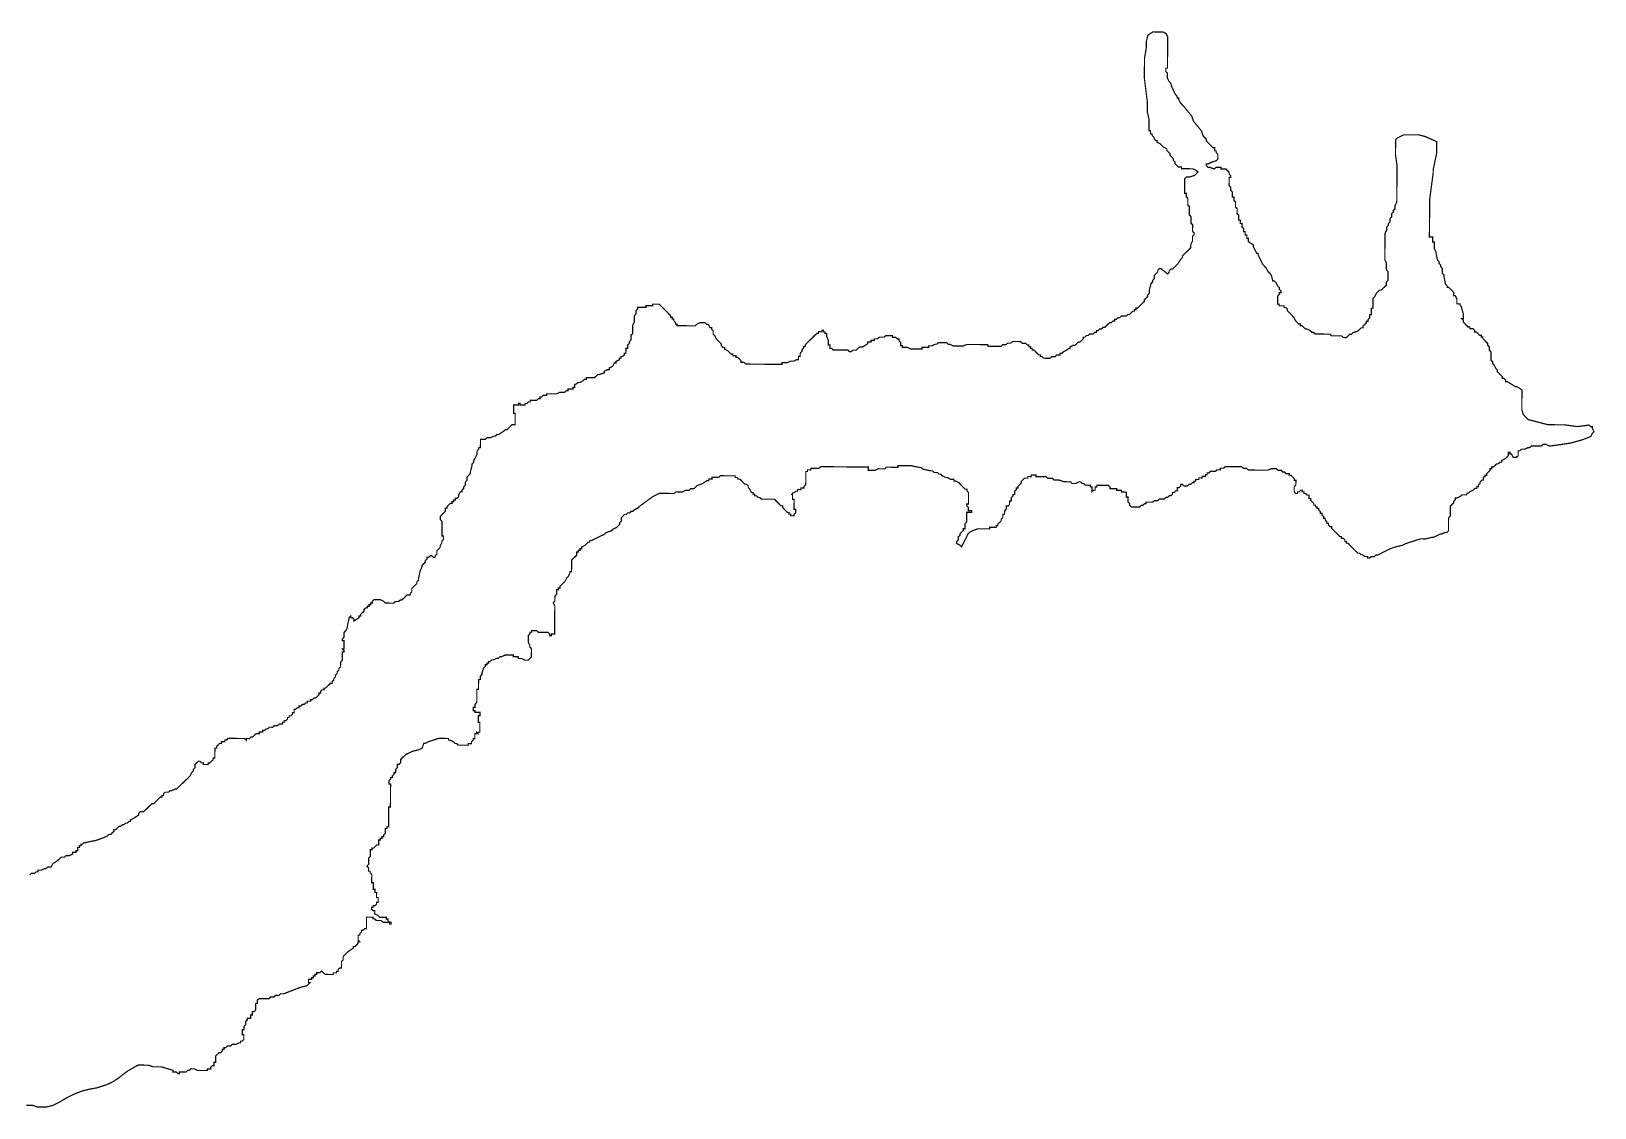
# Model space of a CAD drawing. Header units: metres. Extents: x 319816 to 366074, y 1739234 to 1838803.
# Drawn here: x 329714 to 333555, y 1809006 to 1811651 of the extents above; entities that cross this region are included whole.
import ezdxf

# ---------------------------------------------------------------- set-up
doc = ezdxf.new("R2010")
doc.units = ezdxf.units.M
doc.header["$MEASUREMENT"] = 0
doc.layers.add('HAZARDS LINE', color=1, linetype='Continuous')

msp = doc.modelspace()

# ---------------------------------------------------------------- linework, layer by layer
at = {"layer": 'HAZARDS LINE', "lineweight": 18, "const_width": 3}
msp.add_lwpolyline([(329709.9, 1809578.2), (329713.9, 1809582.2), (329718, 1809582.1), (329722, 1809582.1), (329726.1, 1809586.1), (329730.1, 1809586.1), (329730.2, 1809590.1), (329734.2, 1809590.1), (329738.2, 1809590.1), (329746.4, 1809594), (329750.4, 1809594), (329754.5, 1809598), (329762.6, 1809598), (329766.7, 1809606), (329778.8, 1809614), (329782.9, 1809618), (329787, 1809622), (329791, 1809622), (329795.1, 1809621.9), (329799.1, 1809626), (329803.2, 1809625.9), (329807.2, 1809625.9), (329815.3, 1809629.9), (329815.4, 1809633.9), (329819.4, 1809633.9), (329823.5, 1809633.9), (329823.5, 1809637.9), (329827.5, 1809637.9), (329827.6, 1809641.9), (329827.6, 1809645.9), (329831.6, 1809645.9), (329831.7, 1809650), (329835.7, 1809649.9), (329835.7, 1809654), (329839.8, 1809653.9), (329843.8, 1809657.9), (329847.9, 1809657.9), (329864.1, 1809661.8), (329868.1, 1809661.8), (329880.3, 1809665.7), (329900.5, 1809673.7), (329904.6, 1809677.7), (329908.7, 1809677.6), (329912.7, 1809681.6), (329916.8, 1809685.7), (329916.8, 1809689.7), (329920.9, 1809689.7), (329925, 1809693.7), (329929, 1809697.7), (329933.1, 1809697.7), (329937.1, 1809701.7), (329941.2, 1809701.6), (329945.3, 1809705.6), (329949.3, 1809705.6), (329953.4, 1809709.6), (329957.4, 1809709.6), (329957.4, 1809713.6), (329965.5, 1809717.6), (329977.7, 1809725.6), (329977.8, 1809729.6), (329981.8, 1809733.6), (329985.9, 1809733.6), (329989.9, 1809733.6), (329994, 1809737.6), (329998.1, 1809741.6), (330002.1, 1809745.6), (330006.2, 1809749.6), (330010.3, 1809753.6), (330014.3, 1809753.6), (330018.4, 1809757.6), (330022.5, 1809761.6), (330026.5, 1809765.6), (330030.6, 1809769.6), (330034.7, 1809769.6), (330034.7, 1809773.6), (330038.7, 1809773.6), (330038.8, 1809777.7), (330042.8, 1809781.7), (330046.9, 1809781.6), (330050.9, 1809781.6), (330055, 1809785.6), (330059, 1809785.6), (330067.1, 1809789.6), (330071.2, 1809789.5), (330075.3, 1809793.5), (330079.3, 1809797.5), (330083.4, 1809801.6), (330087.5, 1809805.6), (330091.5, 1809809.6), (330095.6, 1809813.6), (330099.7, 1809817.6), (330103.8, 1809821.6), (330107.9, 1809829.6), (330111.9, 1809833.7), (330112, 1809837.7), (330116, 1809841.7), (330116.1, 1809849.8), (330120.2, 1809853.8), (330124.3, 1809857.8), (330128.3, 1809857.8), (330132.3, 1809853.7), (330136.3, 1809853.7), (330136.3, 1809849.6), (330140.4, 1809849.6), (330144.4, 1809849.6), (330148.4, 1809849.5), (330148.5, 1809853.6), (330152.5, 1809853.5), (330156.6, 1809857.6), (330160.7, 1809861.6), (330160.7, 1809865.6), (330164.7, 1809865.6), (330164.8, 1809869.6), (330164.8, 1809873.7), (330164.8, 1809877.7), (330164.9, 1809881.7), (330164.9, 1809885.8), (330164.9, 1809889.8), (330169, 1809889.8), (330169, 1809893.8), (330173.1, 1809897.8), (330177.1, 1809901.9), (330181.2, 1809901.8), (330181.2, 1809905.9), (330185.2, 1809905.8), (330189.3, 1809905.8), (330189.3, 1809909.8), (330193.4, 1809909.8), (330197.4, 1809913.8), (330201.5, 1809913.8), (330205.5, 1809913.8), (330209.6, 1809913.7), (330213.6, 1809913.7), (330217.6, 1809913.7), (330221.7, 1809913.6), (330225.7, 1809913.6), (330229.8, 1809913.6), (330233.8, 1809913.5), (330237.8, 1809913.5), (330241.9, 1809909.4), (330241.9, 1809913.5), (330245.9, 1809913.4), (330250, 1809913.4), (330254, 1809917.4), (330258.1, 1809917.4), (330262.2, 1809921.4), (330266.2, 1809925.4), (330270.3, 1809925.4), (330274.3, 1809925.3), (330274.3, 1809929.4), (330278.4, 1809929.3), (330282.4, 1809929.3), (330282.5, 1809933.4), (330286.5, 1809933.3), (330290.6, 1809937.3), (330294.6, 1809937.3), (330298.7, 1809941.3), (330302.7, 1809941.3), (330306.8, 1809941.2), (330310.8, 1809945.3), (330314.9, 1809945.2), (330318.9, 1809945.2), (330323, 1809949.2), (330327, 1809949.2), (330331.1, 1809949.1), (330331.1, 1809953.2), (330335.1, 1809953.1), (330335.2, 1809957.2), (330339.2, 1809957.2), (330343.3, 1809961.2), (330343.3, 1809965.2), (330347.4, 1809965.2), (330347.4, 1809969.2), (330351.4, 1809969.2), (330355.5, 1809973.2), (330355.5, 1809977.2), (330359.6, 1809977.2), (330359.6, 1809981.2), (330359.6, 1809985.3), (330363.7, 1809985.3), (330367.8, 1809989.3), (330371.8, 1809989.2), (330371.8, 1809993.3), (330375.9, 1809993.2), (330379.9, 1809997.3), (330384, 1809997.2), (330388.1, 1810001.2), (330392.1, 1810001.2), (330392.1, 1810005.2), (330396.2, 1810005.2), (330400.2, 1810005.2), (330400.2, 1810009.2), (330404.3, 1810009.2), (330408.4, 1810013.2), (330412.4, 1810013.2), (330416.5, 1810017.2), (330420.5, 1810021.2), (330420.6, 1810025.2), (330424.6, 1810025.2), (330424.6, 1810029.2), (330428.7, 1810033.2), (330432.8, 1810033.2), (330432.8, 1810037.3), (330436.8, 1810037.2), (330440.9, 1810041.2), (330445, 1810045.2), (330449, 1810049.2), (330453.1, 1810049.2), (330453.1, 1810053.3), (330457.2, 1810057.3), (330457.2, 1810061.3), (330461.3, 1810065.3), (330461.3, 1810069.4), (330465.4, 1810073.4), (330465.4, 1810077.4), (330469.5, 1810081.4), (330469.5, 1810085.5), (330473.6, 1810089.5), (330473.7, 1810097.6), (330473.7, 1810101.6), (330477.8, 1810105.6), (330477.8, 1810113.7), (330477.9, 1810117.7), (330477.9, 1810121.8), (330477.9, 1810125.8), (330482, 1810125.8), (330482, 1810129.8), (330478, 1810133.9), (330482, 1810133.9), (330482.1, 1810137.9), (330482.1, 1810146), (330482.2, 1810150), (330482.2, 1810154.1), (330478.2, 1810154.1), (330478.2, 1810158.1), (330482.3, 1810162.2), (330482.3, 1810166.2), (330482.3, 1810170.2), (330482.4, 1810174.3), (330486.4, 1810178.3), (330490.5, 1810186.3), (330490.6, 1810190.4), (330494.8, 1810210.6), (330498.8, 1810214.6), (330498.8, 1810210.5), (330502.9, 1810210.5), (330506.9, 1810206.4), (330506.8, 1810202.4), (330519, 1810210.4), (330519, 1810214.4), (330523.1, 1810214.4), (330523.1, 1810218.4), (330527.2, 1810222.4), (330531.3, 1810226.4), (330531.3, 1810230.5), (330535.4, 1810234.5), (330539.4, 1810234.5), (330539.4, 1810238.5), (330543.5, 1810238.5), (330543.5, 1810242.5), (330547.6, 1810242.5), (330547.6, 1810246.5), (330551.6, 1810246.5), (330551.7, 1810250.5), (330555.7, 1810254.5), (330559.8, 1810254.5), (330563.8, 1810254.5), (330567.9, 1810254.4), (330571.9, 1810254.4), (330579.9, 1810250.3), (330584, 1810246.2), (330588, 1810246.2), (330592, 1810246.2), (330596.1, 1810246.1), (330600.1, 1810246.1), (330604.2, 1810246.1), (330608.2, 1810250.1), (330612.3, 1810250), (330616.3, 1810250), (330620.4, 1810254), (330624.4, 1810254), (330628.5, 1810258), (330636.6, 1810266), (330640.7, 1810266), (330644.7, 1810266), (330644.8, 1810270), (330648.8, 1810274), (330648.9, 1810278), (330648.9, 1810282.1), (330653, 1810286.1), (330657, 1810290.1), (330661.1, 1810294.1), (330661.1, 1810298.2), (330665.2, 1810302.2), (330665.2, 1810306.2), (330669.4, 1810326.4), (330673.6, 1810334.4), (330673.6, 1810338.5), (330677.7, 1810342.5), (330681.7, 1810346.5), (330681.8, 1810350.5), (330685.8, 1810354.5), (330685.9, 1810358.6), (330689.9, 1810358.6), (330694, 1810362.6), (330698, 1810362.5), (330702, 1810358.5), (330706.1, 1810358.4), (330706.1, 1810362.5), (330710.2, 1810366.5), (330710.2, 1810370.5), (330710.2, 1810374.6), (330714.3, 1810378.6), (330718.4, 1810382.6), (330718.4, 1810386.6), (330722.5, 1810394.7), (330722.5, 1810398.7), (330726.6, 1810402.7), (330726.7, 1810406.8), (330726.7, 1810410.8), (330722.6, 1810410.8), (330722.7, 1810414.9), (330722.7, 1810418.9), (330722.7, 1810423), (330722.8, 1810427), (330722.8, 1810431), (330722.8, 1810435.1), (330722.9, 1810439.1), (330722.9, 1810443.2), (330722.9, 1810447.2), (330718.9, 1810451.3), (330719, 1810455.3), (330719, 1810459.4), (330723.1, 1810463.4), (330727.1, 1810467.4), (330731.2, 1810471.4), (330731.2, 1810475.4), (330731.3, 1810479.5), (330735.3, 1810479.4), (330735.3, 1810483.5), (330739.4, 1810487.5), (330743.5, 1810491.5), (330747.5, 1810491.5), (330747.6, 1810495.5), (330751.6, 1810495.5), (330751.6, 1810499.5), (330755.7, 1810499.5), (330755.7, 1810503.5), (330759.7, 1810503.5), (330763.8, 1810507.5), (330763.8, 1810511.6), (330768, 1810519.6), (330772, 1810519.6), (330772, 1810523.6), (330776.1, 1810527.6), (330776.1, 1810531.7), (330780.2, 1810535.7), (330780.2, 1810539.7), (330780.3, 1810543.8), (330784.3, 1810547.8), (330784.4, 1810551.8), (330784.4, 1810555.9), (330788.5, 1810559.9), (330792.5, 1810563.9), (330792.6, 1810567.9), (330796.7, 1810584), (330796.8, 1810588.1), (330800.9, 1810592.1), (330800.9, 1810596.1), (330809.1, 1810612.2), (330809.2, 1810620.3), (330813.2, 1810624.3), (330813.3, 1810628.4), (330817.3, 1810628.3), (330817.3, 1810632.4), (330817.4, 1810636.4), (330817.4, 1810644.5), (330817.5, 1810648.5), (330829.6, 1810648.5), (330833.7, 1810652.5), (330841.7, 1810652.4), (330849.9, 1810656.4), (330853.9, 1810656.3), (330858, 1810660.4), (330862, 1810660.3), (330874.2, 1810668.3), (330878.3, 1810672.3), (330882.3, 1810672.3), (330886.4, 1810676.3), (330894.5, 1810684.3), (330902.6, 1810684.3), (330902.8, 1810712.5), (330898.8, 1810712.6), (330898.9, 1810732.8), (330911.1, 1810732.7), (330911.1, 1810736.7), (330915.1, 1810736.7), (330915.1, 1810732.7), (330927.2, 1810732.6), (330927.3, 1810736.6), (330931.3, 1810736.6), (330935.4, 1810740.6), (330939.4, 1810740.5), (330939.5, 1810744.6), (330955.6, 1810744.5), (330959.7, 1810748.5), (330963.7, 1810748.4), (330963.8, 1810752.5), (330967.8, 1810752.4), (330971.9, 1810756.5), (330980, 1810756.4), (330980, 1810760.4), (331004.2, 1810760.2), (331012.3, 1810764.2), (331024.5, 1810764.1), (331028.5, 1810768.1), (331032.6, 1810768.1), (331032.6, 1810772.1), (331044.7, 1810772), (331044.8, 1810776.1), (331048.8, 1810776.1), (331048.9, 1810784.1), (331052.9, 1810784.1), (331057, 1810788.1), (331061, 1810788.1), (331069.1, 1810792.1), (331073.2, 1810796.1), (331077.3, 1810796), (331077.3, 1810800.1), (331097.5, 1810799.9), (331101.6, 1810803.9), (331105.6, 1810807.9), (331109.7, 1810807.9), (331121.8, 1810811.9), (331121.9, 1810815.9), (331130, 1810819.9), (331134, 1810819.8), (331134, 1810823.9), (331142.2, 1810827.9), (331146.3, 1810835.9), (331150.3, 1810835.9), (331150.3, 1810839.9), (331158.4, 1810843.9), (331158.5, 1810847.9), (331162.5, 1810847.9), (331162.6, 1810852), (331166.6, 1810851.9), (331170.7, 1810855.9), (331170.7, 1810860), (331174.7, 1810859.9), (331174.8, 1810872.1), (331178.9, 1810872), (331178.9, 1810880.1), (331183, 1810884.1), (331183, 1810888.2), (331187.1, 1810892.2), (331187.2, 1810904.3), (331191.3, 1810908.3), (331191.4, 1810928.5), (331195.5, 1810936.6), (331195.7, 1810952.7), (331199.7, 1810956.7), (331199.8, 1810964.8), (331203.9, 1810968.8), (331203.9, 1810972.9), (331224.1, 1810972.7), (331224.2, 1810976.8), (331240.3, 1810976.6), (331240.3, 1810980.7), (331256.5, 1810980.5), (331260.5, 1810976.5), (331264.5, 1810972.4), (331272.5, 1810964.3), (331276.6, 1810960.2), (331280.6, 1810956.1), (331284.6, 1810952), (331284.5, 1810948), (331288.6, 1810948), (331288.5, 1810943.9), (331292.6, 1810943.9), (331292.6, 1810939.8), (331296.6, 1810935.8), (331296.5, 1810931.7), (331300.6, 1810931.7), (331300.5, 1810927.7), (331345, 1810927.3), (331349.1, 1810931.3), (331357.2, 1810935.3), (331369.3, 1810935.2), (331373.3, 1810931.1), (331377.4, 1810931.1), (331381.3, 1810923), (331385.4, 1810922.9), (331385.3, 1810918.9), (331389.3, 1810914.8), (331389.3, 1810906.7), (331393.3, 1810902.7), (331397.3, 1810894.6), (331401.3, 1810890.5), (331409.3, 1810882.3), (331409.3, 1810878.3), (331413.3, 1810874.2), (331417.3, 1810874.2), (331417.3, 1810870.2), (331425.3, 1810866), (331433.3, 1810857.9), (331437.4, 1810857.9), (331437.4, 1810853.8), (331445.4, 1810853.8), (331445.4, 1810849.7), (331449.4, 1810849.7), (331453.5, 1810845.6), (331457.5, 1810841.5), (331457.4, 1810837.5), (331465.5, 1810837.4), (331469.5, 1810833.4), (331558.4, 1810832.7), (331558.5, 1810836.7), (331570.6, 1810836.6), (331578.7, 1810840.6), (331586.8, 1810840.5), (331594.9, 1810844.5), (331598.9, 1810844.5), (331599, 1810852.6), (331603, 1810852.5), (331603.1, 1810860.6), (331607.2, 1810864.6), (331607.2, 1810868.7), (331611.3, 1810872.7), (331611.3, 1810876.7), (331615.3, 1810876.7), (331615.4, 1810880.7), (331619.4, 1810884.7), (331623.5, 1810888.7), (331627.6, 1810892.7), (331631.7, 1810896.8), (331639.8, 1810904.8), (331643.9, 1810908.8), (331647.9, 1810908.7), (331648, 1810912.8), (331656, 1810912.7), (331656.1, 1810916.8), (331660.1, 1810916.7), (331660.1, 1810912.7), (331664.1, 1810912.7), (331664.1, 1810908.6), (331668.1, 1810908.6), (331668.1, 1810900.5), (331672, 1810892.4), (331671.9, 1810880.3), (331676, 1810880.2), (331675.9, 1810872.2), (331680, 1810872.1), (331684, 1810868), (331720.3, 1810867.8), (331724.3, 1810863.7), (331728.4, 1810863.7), (331732.5, 1810867.7), (331740.5, 1810867.6), (331744.6, 1810871.6), (331748.7, 1810875.6), (331756.8, 1810875.6), (331769, 1810883.5), (331769, 1810887.6), (331777.1, 1810887.5), (331777.1, 1810891.6), (331785.2, 1810891.5), (331785.2, 1810895.5), (331793.3, 1810895.5), (331797.4, 1810899.5), (331809.5, 1810899.4), (331813.6, 1810903.4), (331829.7, 1810903.3), (331829.7, 1810899.2), (331837.8, 1810899.2), (331841.8, 1810895.1), (331845.8, 1810895.1), (331845.8, 1810891), (331849.8, 1810886.9), (331849.7, 1810878.9), (331853.8, 1810878.8), (331853.7, 1810874.8), (331865.9, 1810874.7), (331873.9, 1810870.6), (331902.2, 1810870.4), (331902.2, 1810874.4), (331918.4, 1810874.3), (331918.4, 1810878.3), (331926.5, 1810878.3), (331934.6, 1810882.2), (331938.7, 1810882.2), (331942.7, 1810886.2), (331962.9, 1810886.1), (331967, 1810882), (331971, 1810882), (331979, 1810877.8), (332003.3, 1810877.7), (332011.4, 1810881.6), (332063.9, 1810881.2), (332063.9, 1810877.2), (332096.2, 1810876.9), (332100.3, 1810880.9), (332108.4, 1810880.9), (332112.4, 1810884.9), (332120.5, 1810884.8), (332124.6, 1810888.8), (332144.8, 1810888.7), (332148.8, 1810884.6), (332156.9, 1810884.5), (332160.9, 1810880.5), (332164.9, 1810880.4), (332164.9, 1810876.4), (332169, 1810876.3), (332168.9, 1810872.3), (332173, 1810872.3), (332172.9, 1810868.2), (332177, 1810868.2), (332181, 1810864.1), (332185, 1810860.1), (332189, 1810856), (332193, 1810856), (332193, 1810851.9), (332197.1, 1810851.9), (332201.1, 1810847.8), (332217.2, 1810847.7), (332221.3, 1810851.7), (332229.4, 1810851.6), (332233.4, 1810855.6), (332241.5, 1810855.6), (332241.6, 1810859.6), (332245.6, 1810859.6), (332249.7, 1810863.6), (332257.8, 1810867.6), (332261.9, 1810871.6), (332265.9, 1810871.5), (332265.9, 1810875.6), (332274, 1810879.6), (332278.1, 1810879.5), (332282.2, 1810883.5), (332286.2, 1810887.5), (332290.3, 1810887.5), (332294.3, 1810891.5), (332298.4, 1810895.5), (332298.5, 1810899.6), (332302.5, 1810899.5), (332306.6, 1810903.6), (332310.6, 1810903.5), (332314.7, 1810907.5), (332322.8, 1810907.5), (332326.8, 1810911.5), (332330.9, 1810911.4), (332330.9, 1810915.5), (332334.9, 1810915.5), (332339, 1810919.5), (332343.1, 1810919.4), (332347.1, 1810923.4), (332351.2, 1810923.4), (332355.2, 1810927.4), (332359.3, 1810931.4), (332363.4, 1810935.4), (332367.4, 1810935.4), (332371.5, 1810939.4), (332375.5, 1810939.4), (332375.6, 1810943.4), (332379.6, 1810943.4), (332383.7, 1810947.4), (332387.7, 1810947.4), (332391.8, 1810951.4), (332403.9, 1810951.3), (332408, 1810955.3), (332412, 1810955.3), (332416.1, 1810959.3), (332420.2, 1810963.3), (332424.2, 1810963.3), (332424.3, 1810967.3), (332428.3, 1810967.3), (332428.3, 1810971.3), (332432.4, 1810971.3), (332436.4, 1810975.3), (332440.5, 1810979.3), (332444.6, 1810983.3), (332448.7, 1810987.3), (332448.7, 1810991.4), (332452.8, 1810995.4), (332456.8, 1810999.4), (332456.9, 1811003.4), (332460.9, 1811007.4), (332461, 1811015.5), (332465.2, 1811031.6), (332469.2, 1811035.6), (332469.3, 1811039.7), (332473.4, 1811043.7), (332473.4, 1811051.8), (332477.5, 1811055.8), (332481.6, 1811059.8), (332481.6, 1811063.8), (332485.7, 1811067.9), (332489.7, 1811067.8), (332505.6, 1811054.8), (332509.6, 1811058.9), (332509.7, 1811062.9), (332513.7, 1811066.9), (332517.8, 1811066.9), (332521.9, 1811070.9), (332530, 1811078.9), (332538.2, 1811091), (332542.3, 1811095), (332542.3, 1811099), (332546.4, 1811103.1), (332550.4, 1811107.1), (332554.5, 1811111.1), (332562.6, 1811119.1), (332562.7, 1811127.2), (332566.8, 1811135.2), (332566.9, 1811147.4), (332571, 1811151.4), (332571, 1811155.4), (332567, 1811159.5), (332567.1, 1811175.7), (332563.1, 1811179.7), (332563.2, 1811195.9), (332559.2, 1811200), (332559.4, 1811220.2), (332555.4, 1811224.3), (332555.5, 1811240.5), (332551.5, 1811244.5), (332551.6, 1811252.6), (332547.5, 1811252.6), (332547.8, 1811289), (332551.9, 1811293), (332559.9, 1811293), (332572.1, 1811296.9), (332576.2, 1811300.9), (332580.3, 1811305), (332576.2, 1811309), (332568.2, 1811313.1), (332539.9, 1811313.4), (332539.9, 1811317.4), (332531.8, 1811317.5), (332523.8, 1811325.6), (332523.8, 1811329.7), (332519.8, 1811333.7), (332519.9, 1811337.8), (332515.9, 1811341.8), (332511.8, 1811345.9), (332511.9, 1811350), (332503.9, 1811358.1), (332503.9, 1811362.2), (332495.8, 1811366.3), (332491.8, 1811370.3), (332487.8, 1811374.4), (332479.8, 1811378.5), (332479.8, 1811382.6), (332475.7, 1811382.6), (332471.8, 1811390.7), (332467.8, 1811394.8), (332467.8, 1811398.8), (332463.7, 1811398.9), (332463.8, 1811406.9), (332459.8, 1811407), (332460, 1811435.3), (332456.1, 1811451.5), (332456.2, 1811475.7), (332448.6, 1811536.4), (332449, 1811585), (332453.2, 1811609.2), (332453.4, 1811625.4), (332457.5, 1811641.5), (332469.7, 1811649.5), (332494, 1811649.3), (332502, 1811645.2), (332506, 1811637.1), (332505.4, 1811560.3), (332501.4, 1811560.3), (332501.3, 1811552.2), (332505.3, 1811548.1), (332505.2, 1811536), (332509.2, 1811527.9), (332513.2, 1811523.8), (332517.2, 1811511.7), (332521.1, 1811503.5), (332525.1, 1811495.4), (332529.1, 1811491.3), (332529.1, 1811487.3), (332533.1, 1811487.3), (332533.1, 1811483.2), (332537.1, 1811475.1), (332545.1, 1811467), (332565.1, 1811442.5), (332569.1, 1811430.4), (332589.1, 1811406), (332593.1, 1811393.8), (332601.1, 1811385.7), (332601.1, 1811381.6), (332605.1, 1811377.5), (332609.1, 1811373.5), (332617.1, 1811365.3), (332621.1, 1811365.3), (332621.1, 1811357.2), (332625.1, 1811357.2), (332625.1, 1811353.1), (332629.1, 1811349.1), (332629, 1811336.9), (332624.9, 1811332.9), (332612.8, 1811329), (332604.7, 1811325), (332600.6, 1811325), (332600.6, 1811321), (332604.6, 1811316.9), (332608.6, 1811316.9), (332620.7, 1811312.7), (332624.8, 1811316.7), (332636.9, 1811316.6), (332636.9, 1811312.6), (332649, 1811312.5), (332653, 1811308.4), (332657.1, 1811304.4), (332657, 1811300.3), (332661, 1811296.2), (332661, 1811292.2), (332657, 1811292.2), (332656.8, 1811272), (332660.8, 1811267.9), (332660.8, 1811259.9), (332664.8, 1811255.8), (332664.7, 1811243.7), (332668.7, 1811243.6), (332668.7, 1811235.5), (332672.7, 1811231.5), (332672.6, 1811219.3), (332676.6, 1811215.3), (332676.5, 1811203.1), (332680.5, 1811199.1), (332680.4, 1811186.9), (332684.5, 1811186.9), (332684.4, 1811178.8), (332688.4, 1811178.8), (332688.4, 1811170.7), (332692.4, 1811166.6), (332692.3, 1811158.5), (332696.4, 1811158.5), (332696.3, 1811150.4), (332700.3, 1811150.4), (332700.3, 1811142.3), (332704.3, 1811142.3), (332704.3, 1811134.2), (332716.3, 1811126), (332716.3, 1811122), (332724.3, 1811105.7), (332728.3, 1811105.7), (332728.3, 1811101.6), (332732.2, 1811093.5), (332736.2, 1811085.4), (332740.2, 1811077.3), (332744.2, 1811073.2), (332748.2, 1811069.1), (332752.2, 1811061), (332756.2, 1811057), (332760.2, 1811052.9), (332764.3, 1811037.4), (332768.3, 1811037.3), (332772.3, 1811033.3), (332776.3, 1811025.1), (332780.3, 1811021.1), (332780.3, 1811017), (332784.3, 1811013), (332784.2, 1811008.9), (332780.2, 1811008.9), (332780.2, 1811004.9), (332776.1, 1811000.9), (332775.9, 1810980.7), (332780, 1810980.7), (332779.9, 1810976.6), (332792.1, 1810976.5), (332792, 1810972.5), (332796.1, 1810972.4), (332800.1, 1810968.4), (332800, 1810964.3), (332804.1, 1810960.3), (332812.1, 1810952.1), (332816.1, 1810948), (332820.1, 1810939.9), (332824.1, 1810935.8), (332828.1, 1810931.8), (332832.1, 1810931.7), (332832.1, 1810927.7), (332836.1, 1810927.7), (332840.1, 1810923.6), (332844.1, 1810919.5), (332848.2, 1810919.5), (332856.2, 1810915.4), (332860.2, 1810911.3), (332864.3, 1810911.3), (332868.3, 1810907.2), (332904.7, 1810906.9), (332908.7, 1810902.8), (332932.9, 1810902.7), (332936.9, 1810898.6), (332945, 1810898.5), (332949.1, 1810902.5), (332953.2, 1810906.5), (332957.2, 1810906.5), (332961.3, 1810910.5), (332973.4, 1810914.5), (332981.6, 1810922.5), (332985.6, 1810922.5), (332985.6, 1810926.5), (332989.7, 1810930.5), (332993.8, 1810934.5), (332993.8, 1810938.6), (332997.9, 1810938.5), (332997.9, 1810942.6), (333002, 1810946.6), (333002, 1810954.7), (333006.1, 1810954.6), (333006.2, 1810970.8), (333010.2, 1810970.8), (333010.4, 1810995), (333014.5, 1810999), (333018.6, 1811007.1), (333022.7, 1811011.1), (333026.7, 1811015.1), (333030.8, 1811015.1), (333034.9, 1811019.1), (333043, 1811027.1), (333043.1, 1811035.2), (333047.1, 1811039.2), (333047.2, 1811049.3), (333047.3, 1811057.4), (333047.3, 1811061.4), (333043.3, 1811065.5), (333043.4, 1811081.7), (333039.4, 1811089.8), (333039.9, 1811154.5), (333044.1, 1811162.5), (333044.1, 1811170.6), (333048.2, 1811174.6), (333048.2, 1811178.7), (333052.3, 1811182.7), (333052.4, 1811190.8), (333056.4, 1811194.8), (333056.5, 1811202.9), (333060.6, 1811206.9), (333060.6, 1811210.9), (333064.7, 1811215), (333064.7, 1811223), (333068.8, 1811231.1), (333069.5, 1811320), (333065.7, 1811348.4), (333066, 1811384.8), (333070.1, 1811388.8), (333086.3, 1811396.7), (333122.7, 1811396.5), (333138.8, 1811392.3), (333167, 1811379.9), (333166.8, 1811351.6), (333158.4, 1811311.3), (333158.3, 1811303.2), (333149.7, 1811238.6), (333149, 1811145.6), (333157.1, 1811145.5), (333157, 1811133.4), (333161.1, 1811133.3), (333160.9, 1811117.2), (333164.9, 1811109.1), (333168.8, 1811088.8), (333172.8, 1811084.7), (333172.8, 1811080.7), (333176.8, 1811076.6), (333176.8, 1811072.6), (333180.8, 1811068.5), (333180.7, 1811056.4), (333184.7, 1811052.3), (333184.7, 1811048.3), (333188.5, 1811030), (333192.5, 1811025.9), (333192.5, 1811021.9), (333196.5, 1811021.8), (333200.5, 1811017.8), (333204.5, 1811013.7), (333208.5, 1811009.6), (333208.5, 1811001.5), (333212.5, 1811001.5), (333216.5, 1810993.4), (333216.4, 1810981.3), (333224.5, 1810981.2), (333224.5, 1810977.1), (333228.5, 1810973.1), (333228.4, 1810969), (333232.4, 1810956.9), (333232.3, 1810944.8), (333228.2, 1810944.8), (333232.2, 1810940.7), (333232.2, 1810936.7), (333236.2, 1810932.6), (333240.2, 1810928.5), (333244.2, 1810924.5), (333248.3, 1810924.4), (333248.3, 1810920.4), (333256.3, 1810920.3), (333260.3, 1810916.2), (333260.3, 1810912.2), (333264.4, 1810912.2), (333272.4, 1810904), (333276.4, 1810904), (333276.4, 1810899.9), (333280.4, 1810899.9), (333280.4, 1810895.9), (333284.4, 1810891.8), (333288.4, 1810887.7), (333292.4, 1810883.7), (333292.4, 1810879.6), (333296.4, 1810875.5), (333296.3, 1810867.5), (333300.3, 1810863.4), (333300.2, 1810843.2), (333304.2, 1810839.1), (333304.2, 1810835.1), (333308.2, 1810831), (333312.1, 1810822.9), (333316.1, 1810818.8), (333316.1, 1810814.8), (333320.1, 1810810.7), (333324.1, 1810806.6), (333328.1, 1810802.5), (333328.1, 1810798.5), (333332.2, 1810798.5), (333336.2, 1810794.4), (333336.1, 1810790.4), (333340.2, 1810790.3), (333360.3, 1810778), (333364.3, 1810778), (333376.4, 1810769.8), (333376, 1810721.3), (333379.9, 1810709.2), (333392, 1810697), (333408.1, 1810692.8), (333440.4, 1810684.4), (333480.8, 1810684.1), (333513.1, 1810679.8), (333541.4, 1810683.7), (333545.4, 1810679.6), (333549.4, 1810679.5), (333549.4, 1810675.5), (333553.4, 1810667.4), (333549.3, 1810663.4), (333545.2, 1810655.3), (333524.9, 1810647.4), (333496.6, 1810639.5), (333472.3, 1810635.7), (333444, 1810631.9), (333435.9, 1810636), (333427.9, 1810636), (333423.8, 1810632), (333403.6, 1810632.2), (333399.5, 1810632.2), (333395.5, 1810628.2), (333391.4, 1810628.3), (333383.3, 1810624.3), (333379.3, 1810624.3), (333375.2, 1810624.3), (333371.2, 1810620.3), (333367.1, 1810620.4), (333367.1, 1810616.3), (333367.1, 1810612.3), (333367, 1810608.2), (333362.9, 1810604.2), (333358.9, 1810604.3), (333354.9, 1810604.3), (333350.9, 1810612.4), (333346.8, 1810612.4), (333346.9, 1810616.5), (333342.8, 1810616.5), (333342.8, 1810608.4), (333338.7, 1810604.4), (333334.6, 1810600.4), (333326.5, 1810596.4), (333326.5, 1810592.4), (333322.4, 1810592.4), (333318.4, 1810588.4), (333314.3, 1810588.4), (333310.3, 1810584.4), (333306.2, 1810580.4), (333302.1, 1810580.5), (333302.1, 1810576.4), (333298.1, 1810576.4), (333298, 1810572.4), (333294, 1810568.4), (333289.9, 1810564.4), (333289.9, 1810560.3), (333285.8, 1810560.4), (333285.8, 1810556.3), (333281.8, 1810556.4), (333281.7, 1810552.3), (333281.7, 1810548.3), (333277.6, 1810548.3), (333273.6, 1810544.3), (333273.5, 1810540.3), (333269.5, 1810536.3), (333269.4, 1810532.2), (333265.4, 1810532.2), (333265.4, 1810528.2), (333261.3, 1810528.2), (333257.3, 1810524.2), (333249.1, 1810520.2), (333245.1, 1810516.2), (333241, 1810516.3), (333241, 1810512.2), (333237, 1810512.3), (333232.9, 1810512.3), (333228.9, 1810512.3), (333224.8, 1810508.3), (333216.7, 1810504.3), (333212.6, 1810504.4), (333212.6, 1810500.3), (333208.5, 1810496.3), (333208.5, 1810492.3), (333204.4, 1810488.3), (333200.4, 1810484.3), (333200.3, 1810480.2), (333200.3, 1810476.2), (333200.3, 1810472.1), (333200.2, 1810468.1), (333200.2, 1810464.1), (333200.2, 1810460), (333196.1, 1810456), (333196, 1810447.9), (333196, 1810443.9), (333196, 1810439.8), (333195.9, 1810435.8), (333195.9, 1810431.8), (333195.9, 1810427.7), (333195.8, 1810423.7), (333191.8, 1810419.7), (333187.7, 1810419.7), (333179.6, 1810415.7), (333175.6, 1810415.7), (333167.5, 1810411.8), (333159.3, 1810407.8), (333155.3, 1810407.8), (333139.1, 1810403.9), (333135.1, 1810403.9), (333131, 1810404), (333127, 1810404), (333114.8, 1810400.1), (333090.5, 1810392.2), (333082.4, 1810388.2), (333066.2, 1810384.3), (333054.1, 1810380.3), (333021.6, 1810364.4), (333017.6, 1810364.5), (333013.5, 1810360.4), (333009.5, 1810360.5), (333005.4, 1810360.5), (333001.3, 1810356.5), (332997.3, 1810356.5), (332997.3, 1810360.6), (332993.3, 1810360.6), (332989.3, 1810360.6), (332985.2, 1810364.7), (332981.2, 1810364.7), (332977.2, 1810368.8), (332973.2, 1810368.8), (332969.1, 1810372.9), (332965.1, 1810377), (332961.1, 1810381.1), (332957.1, 1810385.1), (332953.1, 1810389.2), (332949.1, 1810393.3), (332945.1, 1810393.3), (332945.1, 1810397.4), (332941.1, 1810397.4), (332941.1, 1810401.4), (332937.1, 1810405.5), (332933, 1810405.5), (332933.1, 1810409.6), (332929, 1810409.6), (332925, 1810413.7), (332921, 1810417.8), (332917, 1810421.8), (332913, 1810425.9), (332909, 1810430), (332909, 1810434), (332905, 1810434), (332901, 1810438.1), (332901, 1810442.2), (332897, 1810442.2), (332897, 1810446.2), (332893, 1810450.3), (332893, 1810454.3), (332889, 1810454.4), (332889, 1810458.4), (332885, 1810462.5), (332885, 1810466.5), (332881, 1810466.6), (332881, 1810470.6), (332877, 1810474.7), (332877, 1810478.7), (332873, 1810478.8), (332873, 1810482.8), (332869, 1810482.8), (332869, 1810486.9), (332865, 1810486.9), (332865, 1810490.9), (332861, 1810495), (332857, 1810499.1), (332857, 1810503.1), (332853, 1810503.2), (332853, 1810507.2), (332853, 1810511.2), (332849, 1810511.3), (332845, 1810515.4), (332841, 1810515.4), (332841, 1810519.4), (332836.9, 1810519.5), (332837, 1810523.5), (332832.9, 1810523.5), (332828.9, 1810519.5), (332824.8, 1810519.6), (332824.8, 1810515.5), (332820.8, 1810515.5), (332816.7, 1810519.6), (332816.8, 1810523.7), (332816.8, 1810527.7), (332816.8, 1810531.7), (332820.9, 1810535.8), (332820.9, 1810539.8), (332821, 1810543.8), (332821, 1810547.9), (332817, 1810547.9), (332817, 1810551.9), (332813, 1810556), (332809, 1810560.1), (332804.9, 1810560.1), (332805, 1810564.2), (332800.9, 1810564.2), (332796.9, 1810564.2), (332792.9, 1810568.3), (332788.8, 1810568.3), (332784.8, 1810572.4), (332780.8, 1810572.4), (332776.8, 1810572.5), (332772.7, 1810576.5), (332764.7, 1810576.6), (332760.6, 1810576.6), (332752.5, 1810572.7), (332748.5, 1810572.7), (332744.4, 1810572.7), (332740.4, 1810572.8), (332724.2, 1810572.9), (332720.2, 1810572.9), (332716.1, 1810573), (332712.1, 1810573), (332708.1, 1810573), (332704, 1810573), (332700, 1810577.1), (332696, 1810577.2), (332691.9, 1810577.2), (332687.9, 1810581.3), (332683.9, 1810581.3), (332679.8, 1810581.3), (332675.8, 1810581.4), (332671.8, 1810581.4), (332667.7, 1810581.4), (332663.7, 1810581.4), (332659.6, 1810581.5), (332655.6, 1810581.5), (332651.6, 1810581.5), (332647.5, 1810581.6), (332643.4, 1810577.6), (332639.4, 1810577.6), (332635.4, 1810577.6), (332635.3, 1810573.6), (332631.3, 1810573.6), (332627.2, 1810573.7), (332623.2, 1810569.6), (332619.1, 1810569.7), (332615.1, 1810569.7), (332611, 1810569.7), (332607, 1810565.7), (332602.9, 1810565.8), (332602.9, 1810561.7), (332598.9, 1810561.8), (332598.8, 1810557.7), (332594.8, 1810557.7), (332590.7, 1810557.8), (332590.7, 1810553.7), (332586.7, 1810553.8), (332582.6, 1810553.8), (332582.6, 1810549.8), (332578.6, 1810549.8), (332574.5, 1810549.8), (332574.5, 1810545.8), (332570.5, 1810545.8), (332570.4, 1810541.8), (332566.4, 1810541.8), (332562.3, 1810537.8), (332558.3, 1810537.8), (332554.2, 1810533.8), (332550.2, 1810533.8), (332546.1, 1810533.9), (332542.1, 1810537.9), (332538.1, 1810538), (332538, 1810533.9), (332534, 1810529.9), (332529.9, 1810530), (332529.9, 1810525.9), (332529.9, 1810521.9), (332525.8, 1810521.9), (332521.7, 1810517.9), (332517.7, 1810517.9), (332517.7, 1810513.9), (332513.6, 1810509.9), (332509.6, 1810509.9), (332505.5, 1810505.9), (332501.4, 1810505.9), (332497.4, 1810501.9), (332493.3, 1810502), (332489.3, 1810502), (332485.2, 1810502), (332481.2, 1810498), (332473.1, 1810498.1), (332469, 1810494.1), (332465, 1810494.1), (332460.9, 1810494.1), (332456.9, 1810494.2), (332452.9, 1810494.2), (332452.8, 1810490.2), (332448.8, 1810490.2), (332444.7, 1810486.2), (332440.7, 1810486.2), (332436.6, 1810482.2), (332432.6, 1810482.2), (332428.5, 1810482.3), (332424.5, 1810482.3), (332420.4, 1810482.3), (332416.4, 1810482.4), (332412.4, 1810486.4), (332412.4, 1810490.5), (332408.4, 1810494.5), (332408.4, 1810498.6), (332408.5, 1810502.6), (332408.5, 1810506.7), (332404.5, 1810506.7), (332404.5, 1810510.7), (332404.5, 1810514.8), (332404.6, 1810518.8), (332400.5, 1810518.9), (332396.5, 1810518.9), (332392.4, 1810518.9), (332392.5, 1810523), (332388.4, 1810523), (332384.4, 1810523), (332380.3, 1810523.1), (332380.4, 1810527.1), (332376.3, 1810527.1), (332368.3, 1810527.2), (332364.2, 1810527.2), (332364.2, 1810531.3), (332360.2, 1810535.3), (332356.2, 1810535.4), (332352.2, 1810535.4), (332348.1, 1810535.4), (332344.1, 1810535.5), (332340, 1810535.5), (332336, 1810535.5), (332332, 1810535.6), (332331.9, 1810531.5), (332327.9, 1810531.6), (332327.8, 1810527.5), (332327.8, 1810523.5), (332323.8, 1810523.5), (332319.7, 1810519.5), (332319.7, 1810523.5), (332319.8, 1810527.6), (332319.8, 1810531.6), (332315.8, 1810531.7), (332315.8, 1810535.7), (332311.7, 1810535.7), (332307.7, 1810535.8), (332303.7, 1810535.8), (332299.7, 1810539.9), (332295.6, 1810539.9), (332291.6, 1810544), (332287.6, 1810544), (332279.5, 1810540), (332275.4, 1810540.1), (332271.4, 1810540.1), (332267.4, 1810544.2), (332259.3, 1810544.2), (332255.2, 1810544.3), (332251.2, 1810544.3), (332239.1, 1810548.4), (332235.1, 1810548.5), (332231, 1810548.5), (332227, 1810548.5), (332223, 1810552.6), (332218.9, 1810552.6), (332214.9, 1810552.7), (332210.9, 1810552.7), (332206.8, 1810556.8), (332202.8, 1810556.8), (332198.8, 1810556.8), (332194.7, 1810556.9), (332190.7, 1810556.9), (332186.6, 1810556.9), (332182.6, 1810557), (332182.6, 1810561), (332178.6, 1810561), (332174.6, 1810561.1), (332170.5, 1810561.1), (332170.5, 1810557), (332166.4, 1810557.1), (332162.4, 1810557.1), (332162.4, 1810553.1), (332158.3, 1810553.1), (332154.3, 1810553.1), (332150.2, 1810549.1), (332146.1, 1810545.1), (332146.1, 1810541.1), (332142, 1810537.1), (332138, 1810533.1), (332137.9, 1810529), (332133.9, 1810529), (332133.9, 1810525), (332129.8, 1810521), (332129.8, 1810517), (332129.7, 1810512.9), (332125.7, 1810512.9), (332125.6, 1810508.9), (332121.6, 1810504.9), (332121.5, 1810496.8), (332117.5, 1810496.8), (332117.4, 1810492.8), (332117.4, 1810488.8), (332113.3, 1810484.7), (332109.3, 1810484.8), (332109.3, 1810480.7), (332109.2, 1810476.7), (332105.2, 1810472.7), (332105.1, 1810468.6), (332105.1, 1810464.6), (332101.1, 1810464.6), (332101, 1810460.6), (332101, 1810456.6), (332096.9, 1810452.5), (332096.9, 1810448.5), (332092.8, 1810444.5), (332088.7, 1810440.5), (332088.7, 1810436.4), (332084.7, 1810436.5), (332084.6, 1810432.4), (332080.6, 1810432.5), (332076.6, 1810432.5), (332072.5, 1810432.5), (332068.5, 1810432.6), (332068.4, 1810428.5), (332064.4, 1810428.6), (332060.4, 1810428.6), (332056.3, 1810428.6), (332052.3, 1810428.6), (332048.2, 1810428.7), (332044.2, 1810428.7), (332040.2, 1810428.7), (332028, 1810424.8), (332019.9, 1810420.8), (332015.8, 1810416.8), (332003.5, 1810392.7), (331999.4, 1810384.6), (331995.4, 1810388.7), (331987.3, 1810392.8), (331987.4, 1810396.8), (331991.4, 1810400.8), (331991.5, 1810404.9), (331991.5, 1810408.9), (331995.6, 1810412.9), (331995.6, 1810417), (331999.7, 1810421), (332003.8, 1810425), (332003.8, 1810429), (332007.8, 1810429), (332007.9, 1810433), (332007.9, 1810437.1), (332007.9, 1810441.1), (332012, 1810445.1), (332012, 1810449.2), (332012.1, 1810453.2), (332012.1, 1810457.3), (332012.1, 1810461.3), (332012.2, 1810465.3), (332012.2, 1810469.4), (332016.2, 1810469.3), (332020.3, 1810469.3), (332024.3, 1810469.3), (332024.3, 1810473.3), (332020.3, 1810473.4), (332016.3, 1810473.4), (332016.3, 1810477.4), (332016.3, 1810481.5), (332012.3, 1810485.5), (332012.3, 1810489.6), (332016.4, 1810489.6), (332016.5, 1810497.6), (332016.5, 1810501.7), (332016.5, 1810505.7), (332016.5, 1810509.8), (332016.6, 1810513.8), (332016.6, 1810517.8), (332012.6, 1810521.9), (332012.6, 1810526), (332008.6, 1810526), (332004.6, 1810530.1), (332000.6, 1810534.1), (331996.6, 1810538.2), (331992.6, 1810542.3), (331984.5, 1810546.4), (331980.5, 1810546.4), (331980.5, 1810550.5), (331976.5, 1810550.5), (331972.4, 1810550.5), (331964.4, 1810554.6), (331960.3, 1810554.7), (331952.3, 1810558.8), (331948.3, 1810562.8), (331944.2, 1810562.9), (331940.2, 1810566.9), (331932.1, 1810567), (331928.1, 1810571.1), (331924.1, 1810571.1), (331903.9, 1810575.3), (331899.9, 1810579.4), (331895.9, 1810579.4), (331875.7, 1810583.6), (331871.7, 1810583.7), (331867.6, 1810583.7), (331863.6, 1810583.7), (331859.5, 1810583.7), (331855.5, 1810583.8), (331847.4, 1810583.8), (331843.4, 1810583.9), (331843.3, 1810579.8), (331839.3, 1810579.9), (331835.3, 1810579.9), (331831.2, 1810579.9), (331827.2, 1810580), (331823.1, 1810580), (331819.1, 1810580), (331815.1, 1810580.1), (331811, 1810576), (331806.9, 1810576.1), (331802.9, 1810576.1), (331798.9, 1810576.1), (331794.8, 1810576.2), (331786.7, 1810572.2), (331782.7, 1810572.2), (331778.6, 1810572.3), (331774.6, 1810572.3), (331770.5, 1810572.3), (331770.6, 1810576.4), (331770.6, 1810580.4), (331766.6, 1810580.4), (331762.5, 1810580.5), (331758.5, 1810580.5), (331754.4, 1810580.5), (331750.4, 1810580.6), (331742.3, 1810580.6), (331738.3, 1810580.7), (331726.2, 1810580.8), (331722.1, 1810580.8), (331718.1, 1810580.8), (331714, 1810580.9), (331710, 1810580.9), (331693.8, 1810581), (331689.8, 1810581), (331685.7, 1810581.1), (331681.7, 1810581.1), (331677.7, 1810581.1), (331673.6, 1810581.2), (331669.6, 1810581.2), (331665.5, 1810581.2), (331657.5, 1810581.3), (331653.4, 1810581.3), (331649.3, 1810577.3), (331641.3, 1810577.4), (331633.2, 1810577.5), (331629.1, 1810577.5), (331629.1, 1810573.4), (331625.1, 1810573.5), (331621, 1810573.5), (331621, 1810569.5), (331617, 1810569.5), (331616.9, 1810565.5), (331616.9, 1810561.4), (331616.9, 1810557.4), (331616.8, 1810553.3), (331616.8, 1810549.3), (331616.8, 1810545.2), (331616.7, 1810541.2), (331616.7, 1810537.2), (331612.6, 1810533.2), (331612.6, 1810529.1), (331608.6, 1810529.1), (331604.5, 1810529.2), (331604.5, 1810525.1), (331596.4, 1810525.2), (331596.4, 1810521.2), (331592.3, 1810521.2), (331588.3, 1810517.2), (331584.2, 1810517.2), (331584.2, 1810513.2), (331580.1, 1810513.2), (331584.2, 1810513.2), (331584.2, 1810509.1), (331584.1, 1810501), (331588.1, 1810501), (331588.1, 1810497), (331588.1, 1810492.9), (331588, 1810488.9), (331588, 1810484.8), (331588, 1810480.8), (331587.9, 1810476.8), (331592, 1810476.7), (331591.9, 1810472.7), (331591.9, 1810468.7), (331587.8, 1810464.6), (331587.8, 1810460.6), (331583.8, 1810460.6), (331579.7, 1810460.7), (331579.8, 1810464.7), (331575.7, 1810464.7), (331575.8, 1810468.8), (331571.7, 1810468.8), (331559.7, 1810481), (331559.7, 1810485.1), (331555.7, 1810485.1), (331551.7, 1810489.2), (331547.7, 1810493.3), (331543.7, 1810497.3), (331539.6, 1810501.4), (331535.6, 1810501.4), (331531.6, 1810501.5), (331527.5, 1810501.5), (331523.5, 1810501.5), (331515.4, 1810501.6), (331511.4, 1810501.6), (331507.3, 1810501.7), (331503.3, 1810505.7), (331499.3, 1810505.8), (331495.3, 1810509.8), (331491.2, 1810509.9), (331491.2, 1810513.9), (331487.2, 1810513.9), (331487.2, 1810518), (331483.2, 1810518), (331479.2, 1810526.1), (331475.2, 1810530.2), (331475.2, 1810534.2), (331471.2, 1810538.3), (331467.2, 1810538.3), (331463.2, 1810542.4), (331455.2, 1810550.6), (331451.1, 1810550.6), (331447.1, 1810554.7), (331443.1, 1810554.7), (331443.1, 1810558.7), (331439.1, 1810558.8), (331435, 1810558.8), (331431, 1810558.8), (331426.9, 1810558.9), (331422.9, 1810558.9), (331418.9, 1810558.9), (331414.8, 1810559), (331410.8, 1810559), (331406.7, 1810559), (331402.7, 1810555), (331394.6, 1810555.1), (331390.5, 1810555.1), (331386.5, 1810555.1), (331386.5, 1810551.1), (331382.4, 1810551.1), (331378.4, 1810551.2), (331378.4, 1810547.1), (331374.3, 1810547.2), (331362.1, 1810539.2), (331350, 1810535.2), (331341.8, 1810527.2), (331337.8, 1810527.2), (331333.8, 1810527.3), (331329.7, 1810523.3), (331325.6, 1810523.3), (331321.6, 1810523.3), (331313.5, 1810519.3), (331309.4, 1810519.4), (331305.4, 1810519.4), (331301.4, 1810519.4), (331297.3, 1810519.5), (331293.3, 1810515.5), (331285.2, 1810515.5), (331281.1, 1810515.6), (331277.1, 1810515.6), (331273, 1810515.6), (331265, 1810515.7), (331256.9, 1810515.8), (331240.7, 1810507.8), (331208.1, 1810483.8), (331204.1, 1810479.8), (331196, 1810475.8), (331191.9, 1810471.8), (331187.8, 1810471.8), (331183.8, 1810467.8), (331179.7, 1810467.9), (331175.7, 1810463.9), (331171.6, 1810463.9), (331167.5, 1810459.9), (331163.5, 1810455.9), (331163.4, 1810451.8), (331163.4, 1810447.8), (331159.3, 1810443.8), (331159.3, 1810439.7), (331155.2, 1810435.7), (331151.2, 1810431.7), (331143, 1810427.7), (331139, 1810423.7), (331126.8, 1810419.8), (331122.7, 1810415.8), (331106.5, 1810407.8), (331098.4, 1810403.8), (331090.3, 1810399.9), (331086.2, 1810399.9), (331086.2, 1810395.8), (331082.2, 1810395.9), (331074, 1810387.9), (331065.9, 1810383.9), (331065.9, 1810379.8), (331061.8, 1810379.9), (331061.8, 1810375.8), (331057.8, 1810375.9), (331057.7, 1810371.8), (331053.7, 1810371.9), (331053.7, 1810367.8), (331053.6, 1810363.8), (331049.6, 1810359.8), (331045.5, 1810355.8), (331041.4, 1810351.7), (331041.4, 1810347.7), (331041.4, 1810343.7), (331041.3, 1810339.6), (331041.3, 1810335.6), (331041.3, 1810331.5), (331041.2, 1810327.5), (331041.2, 1810323.5), (331037.2, 1810323.5), (331037.1, 1810319.4), (331033, 1810311.4), (331028.9, 1810307.4), (331024.8, 1810299.3), (331020.8, 1810295.3), (331016.7, 1810291.3), (331012.6, 1810287.3), (331012.6, 1810283.3), (331008.6, 1810283.3), (331008.5, 1810279.3), (331004.5, 1810279.3), (331004.4, 1810275.2), (331004.4, 1810271.2), (331004.4, 1810267.2), (331000.3, 1810263.2), (331000.3, 1810259.1), (331000.2, 1810251), (330996.1, 1810247), (331000.1, 1810238.9), (331000.1, 1810234.9), (331000.1, 1810230.8), (331000, 1810226.8), (331000, 1810222.7), (331000, 1810218.7), (330999.9, 1810214.7), (330999.8, 1810202.5), (330999.8, 1810198.5), (330999.8, 1810194.4), (330999.7, 1810186.4), (330999.7, 1810182.3), (330999.6, 1810178.3), (330999.6, 1810174.2), (330999.6, 1810170.2), (330995.5, 1810170.2), (330991.5, 1810170.3), (330991.5, 1810166.2), (330987.4, 1810166.3), (330987.5, 1810170.3), (330983.4, 1810174.4), (330979.4, 1810174.4), (330971.3, 1810174.5), (330967.3, 1810174.5), (330963.2, 1810174.5), (330959.2, 1810174.6), (330955.2, 1810178.6), (330951.2, 1810178.7), (330947.1, 1810178.7), (330943.1, 1810178.7), (330943, 1810174.7), (330939, 1810174.7), (330939, 1810170.7), (330934.9, 1810166.7), (330934.9, 1810162.6), (330934.8, 1810158.6), (330934.8, 1810154.5), (330934.8, 1810150.5), (330938.7, 1810142.4), (330938.7, 1810138.3), (330942.7, 1810134.3), (330942.7, 1810130.2), (330942.7, 1810126.2), (330942.6, 1810122.1), (330942.6, 1810114.1), (330938.5, 1810110.1), (330934.4, 1810106), (330930.4, 1810106.1), (330926.3, 1810106.1), (330918.3, 1810110.2), (330914.2, 1810110.2), (330910.2, 1810110.3), (330910.2, 1810114.3), (330906.2, 1810114.4), (330902.2, 1810114.4), (330898.1, 1810114.4), (330898.1, 1810118.5), (330890.1, 1810118.5), (330886, 1810118.6), (330877.9, 1810118.6), (330869.8, 1810114.6), (330865.8, 1810114.7), (330861.7, 1810110.7), (330857.7, 1810110.7), (330849.6, 1810106.7), (330845.5, 1810106.7), (330841.4, 1810102.7), (330837.4, 1810102.8), (330837.4, 1810098.7), (330833.3, 1810098.8), (330833.3, 1810094.7), (330829.3, 1810094.8), (330829.2, 1810090.7), (330825.2, 1810086.7), (330821, 1810074.6), (330821, 1810070.6), (330816.9, 1810066.6), (330816.9, 1810062.5), (330816.9, 1810058.5), (330812.8, 1810058.5), (330812.8, 1810054.5), (330812.7, 1810046.4), (330812.7, 1810042.3), (330812.7, 1810038.3), (330812.6, 1810034.3), (330808.6, 1810034.3), (330808.5, 1810030.2), (330808.5, 1810026.2), (330808.5, 1810022.2), (330808.4, 1810018.1), (330808.4, 1810014.1), (330808.4, 1810010), (330808.4, 1810006), (330808.3, 1810002), (330804.2, 1809997.9), (330804.2, 1809993.9), (330804.2, 1809989.9), (330800.1, 1809989.9), (330800.1, 1809985.9), (330800.1, 1809981.8), (330804.1, 1809981.8), (330804.1, 1809977.7), (330808.1, 1809977.7), (330812.2, 1809977.7), (330816.2, 1809977.6), (330816.2, 1809973.6), (330816.1, 1809969.6), (330812.1, 1809969.6), (330812.1, 1809965.6), (330812, 1809961.5), (330812, 1809957.5), (330812, 1809953.4), (330816, 1809953.4), (330816, 1809949.4), (330816, 1809945.3), (330815.9, 1809937.2), (330815.9, 1809933.2), (330815.8, 1809929.1), (330811.8, 1809929.2), (330811.8, 1809925.1), (330807.7, 1809929.2), (330807.7, 1809925.2), (330803.7, 1809925.2), (330803.6, 1809921.2), (330803.6, 1809917.1), (330803.6, 1809913.1), (330799.5, 1809913.1), (330799.5, 1809909.1), (330795.4, 1809905.1), (330795.4, 1809901), (330791.4, 1809901.1), (330787.3, 1809901.1), (330787.3, 1809897), (330783.2, 1809897.1), (330779.2, 1809897.1), (330775.2, 1809897.1), (330771.1, 1809897.2), (330767.1, 1809897.2), (330763, 1809897.2), (330759, 1809901.3), (330755, 1809901.3), (330751, 1809905.4), (330742.9, 1809909.5), (330738.9, 1809909.5), (330738.9, 1809913.6), (330734.9, 1809913.6), (330730.8, 1809913.7), (330722.8, 1809913.7), (330718.7, 1809913.7), (330714.7, 1809913.8), (330690.4, 1809905.9), (330682.3, 1809901.9), (330678.2, 1809901.9), (330674.1, 1809889.8), (330666, 1809885.9), (330649.8, 1809882), (330641.7, 1809878), (330633.5, 1809874), (330629.5, 1809870), (330621.3, 1809862), (330621.3, 1809857.9), (330621.3, 1809853.9), (330617.2, 1809849.9), (330613.2, 1809849.9), (330613.1, 1809845.9), (330613.1, 1809841.8), (330609, 1809837.8), (330609, 1809833.8), (330609, 1809829.7), (330604.9, 1809829.8), (330604.9, 1809825.7), (330600.8, 1809821.7), (330600.8, 1809817.7), (330596.7, 1809817.7), (330596.7, 1809813.7), (330592.6, 1809809.7), (330592.6, 1809805.6), (330592.6, 1809801.6), (330596.6, 1809801.5), (330596.6, 1809797.5), (330596.5, 1809793.5), (330596.5, 1809789.4), (330596.5, 1809785.4), (330596.5, 1809781.3), (330596.4, 1809777.3), (330596.4, 1809773.3), (330596.4, 1809769.2), (330596.3, 1809765.2), (330596.3, 1809761.1), (330596.3, 1809757.1), (330596.2, 1809753), (330596.2, 1809749), (330596.2, 1809745), (330592.1, 1809745), (330592.1, 1809741), (330592.1, 1809736.9), (330592, 1809732.9), (330592, 1809728.8), (330592, 1809724.8), (330591.9, 1809720.7), (330591.9, 1809716.7), (330591.9, 1809712.7), (330591.8, 1809708.6), (330591.8, 1809704.6), (330591.7, 1809696.5), (330587.7, 1809696.5), (330587.7, 1809692.5), (330583.6, 1809692.5), (330583.6, 1809688.5), (330583.6, 1809684.4), (330583.5, 1809680.4), (330579.5, 1809676.4), (330579.4, 1809672.3), (330575.4, 1809672.4), (330575.4, 1809668.3), (330571.3, 1809668.4), (330571.3, 1809664.3), (330567.2, 1809664.4), (330567.2, 1809660.3), (330567.2, 1809656.3), (330567.1, 1809652.2), (330563.1, 1809652.3), (330559, 1809648.3), (330555, 1809644.2), (330550.9, 1809644.3), (330550.9, 1809640.2), (330546.8, 1809640.3), (330546.8, 1809636.2), (330546.7, 1809628.1), (330546.7, 1809624.1), (330542.6, 1809620.1), (330542.6, 1809616.1), (330542.6, 1809612), (330542.5, 1809608), (330542.5, 1809603.9), (330538.4, 1809599.9), (330542.5, 1809595.8), (330542.4, 1809591.8), (330542.4, 1809587.8), (330546.4, 1809587.7), (330546.4, 1809583.7), (330550.4, 1809579.6), (330550.4, 1809575.6), (330550.3, 1809571.5), (330550.3, 1809567.5), (330550.3, 1809563.5), (330550.2, 1809559.4), (330554.3, 1809559.4), (330554.3, 1809555.3), (330554.2, 1809551.3), (330554.2, 1809547.3), (330554.2, 1809543.2), (330558.2, 1809543.2), (330558.2, 1809539.1), (330558.1, 1809535.1), (330562.2, 1809535.1), (330562.1, 1809531), (330562.1, 1809522.9), (330566.1, 1809522.9), (330566.1, 1809518.9), (330566.1, 1809514.8), (330566, 1809510.8), (330562, 1809510.8), (330562, 1809506.8), (330557.9, 1809502.8), (330553.8, 1809502.8), (330553.8, 1809498.8), (330549.8, 1809498.8), (330549.7, 1809494.7), (330553.7, 1809490.7), (330557.8, 1809490.6), (330557.8, 1809486.6), (330557.7, 1809482.6), (330565.8, 1809478.5), (330569.8, 1809474.4), (330573.8, 1809474.4), (330577.9, 1809474.3), (330581.9, 1809474.3), (330585.9, 1809474.3), (330585.9, 1809470.2), (330590, 1809470.2), (330589.9, 1809466.1), (330593.9, 1809462.1), (330598, 1809462), (330597.9, 1809458), (330593.9, 1809458), (330593.9, 1809462.1), (330589.9, 1809462.1), (330585.9, 1809462.1), (330581.8, 1809462.2), (330577.8, 1809462.2), (330573.8, 1809466.3), (330569.7, 1809466.3), (330565.7, 1809466.3), (330561.6, 1809466.4), (330557.6, 1809470.4), (330553.6, 1809470.5), (330553.6, 1809474.5), (330549.6, 1809474.5), (330545.5, 1809474.6), (330541.5, 1809474.6), (330537.5, 1809474.6), (330537.4, 1809470.6), (330537.4, 1809466.6), (330537.4, 1809462.5), (330537.3, 1809458.5), (330537.3, 1809454.4), (330537.3, 1809450.4), (330537.2, 1809446.3), (330533.2, 1809446.4), (330529.1, 1809442.4), (330525.1, 1809442.4), (330525, 1809438.4), (330521, 1809434.4), (330520.9, 1809430.3), (330516.9, 1809430.3), (330516.9, 1809426.3), (330516.8, 1809422.3), (330516.8, 1809418.2), (330520.8, 1809414.1), (330516.8, 1809414.2), (330516.7, 1809410.1), (330512.7, 1809406.1), (330508.6, 1809402.1), (330504.6, 1809402.1), (330504.5, 1809398.1), (330492.3, 1809390.1), (330488.3, 1809386.1), (330484.2, 1809382.1), (330480.1, 1809378.1), (330480.1, 1809370), (330476, 1809366), (330476, 1809362), (330475.9, 1809357.9), (330475.9, 1809353.9), (330475.9, 1809349.8), (330471.8, 1809349.9), (330467.7, 1809345.9), (330467.7, 1809341.8), (330463.7, 1809341.8), (330463.6, 1809337.8), (330459.6, 1809337.8), (330455.6, 1809337.9), (330455.5, 1809333.8), (330451.5, 1809333.9), (330447.4, 1809333.9), (330443.4, 1809333.9), (330439.4, 1809334), (330435.3, 1809334), (330431.3, 1809338.1), (330427.3, 1809342.1), (330423.2, 1809338.1), (330419.2, 1809338.2), (330415.2, 1809338.2), (330415.1, 1809334.1), (330411.1, 1809334.2), (330411, 1809330.1), (330407, 1809330.2), (330407, 1809326.1), (330402.9, 1809326.2), (330402.9, 1809322.1), (330398.9, 1809322.1), (330394.8, 1809322.2), (330394.8, 1809318.1), (330394.8, 1809314.1), (330398.8, 1809314.1), (330394.7, 1809310.1), (330390.7, 1809306), (330374.5, 1809302.1), (330333.9, 1809286.3), (330329.9, 1809286.3), (330325.8, 1809286.3), (330321.8, 1809282.3), (330317.7, 1809282.4), (330313.7, 1809282.4), (330309.6, 1809278.4), (330305.6, 1809278.4), (330301.5, 1809278.5), (330297.5, 1809274.4), (330293.4, 1809274.5), (330289.4, 1809274.5), (330285.3, 1809274.5), (330281.3, 1809274.6), (330277.3, 1809274.6), (330273.2, 1809274.6), (330269.1, 1809270.6), (330269.1, 1809266.6), (330269.1, 1809262.5), (330265, 1809262.6), (330265, 1809258.5), (330265, 1809254.5), (330264.9, 1809250.5), (330264.9, 1809246.4), (330260.8, 1809242.4), (330256.8, 1809242.4), (330256.8, 1809238.4), (330256.7, 1809234.4), (330252.7, 1809234.4), (330252.7, 1809230.3), (330252.6, 1809226.3), (330248.6, 1809226.3), (330244.5, 1809226.4), (330244.5, 1809222.3), (330240.4, 1809218.3), (330240.4, 1809214.3), (330240.4, 1809210.2), (330236.3, 1809206.2), (330236.3, 1809202.2), (330236.2, 1809198.1), (330232.2, 1809198.2), (330232.2, 1809194.1), (330232.1, 1809190.1), (330232.1, 1809186), (330236.1, 1809186), (330236.1, 1809182), (330236.1, 1809177.9), (330236.1, 1809173.9), (330232, 1809169.9), (330227.9, 1809169.9), (330227.9, 1809165.9), (330223.9, 1809165.9), (330215.8, 1809161.9), (330211.7, 1809162), (330207.7, 1809162), (330203.6, 1809158), (330199.6, 1809158), (330195.5, 1809158), (330191.4, 1809154), (330187.4, 1809154.1), (330187.4, 1809150), (330183.3, 1809150.1), (330183.3, 1809146), (330179.2, 1809142), (330175.2, 1809142), (330171.1, 1809138), (330167, 1809134), (330167, 1809130), (330167, 1809125.9), (330166.9, 1809121.9), (330166.9, 1809117.9), (330162.9, 1809117.9), (330162.8, 1809113.8), (330162.8, 1809109.8), (330158.8, 1809109.8), (330154.7, 1809105.8), (330154.7, 1809101.8), (330150.6, 1809101.8), (330146.6, 1809101.8), (330146.5, 1809097.8), (330142.5, 1809097.8), (330138.5, 1809097.9), (330134.4, 1809097.9), (330130.4, 1809097.9), (330126.3, 1809098), (330122.3, 1809098), (330114.3, 1809102.1), (330110.2, 1809102.1), (330106.2, 1809102.2), (330102.1, 1809098.2), (330098.1, 1809098.2), (330094, 1809094.2), (330089.9, 1809094.2), (330081.9, 1809094.3), (330077.8, 1809094.3), (330077.8, 1809090.3), (330073.8, 1809090.3), (330069.7, 1809094.4), (330065.7, 1809094.4), (330061.7, 1809094.4), (330061.7, 1809098.5), (330033.5, 1809106.8), (330013.3, 1809106.9), (330001.2, 1809111.1), (329997.1, 1809111.1), (329993.1, 1809111.1), (329989.1, 1809111.2), (329976.9, 1809111.3), (329968.8, 1809107.3), (329948.5, 1809095.3), (329928.2, 1809079.3), (329916, 1809071.3), (329899.8, 1809063.4), (329875.5, 1809055.5), (329855.2, 1809051.6), (329839, 1809047.7), (329818.8, 1809039.8), (329802.5, 1809031.8), (329782.2, 1809019.8), (329766, 1809011.9), (329749.8, 1809008), (329729.6, 1809008.1), (329717.5, 1809012.3), (329701.4, 1809012.4)], dxfattribs=at)

doc.saveas('drawing.dxf')
